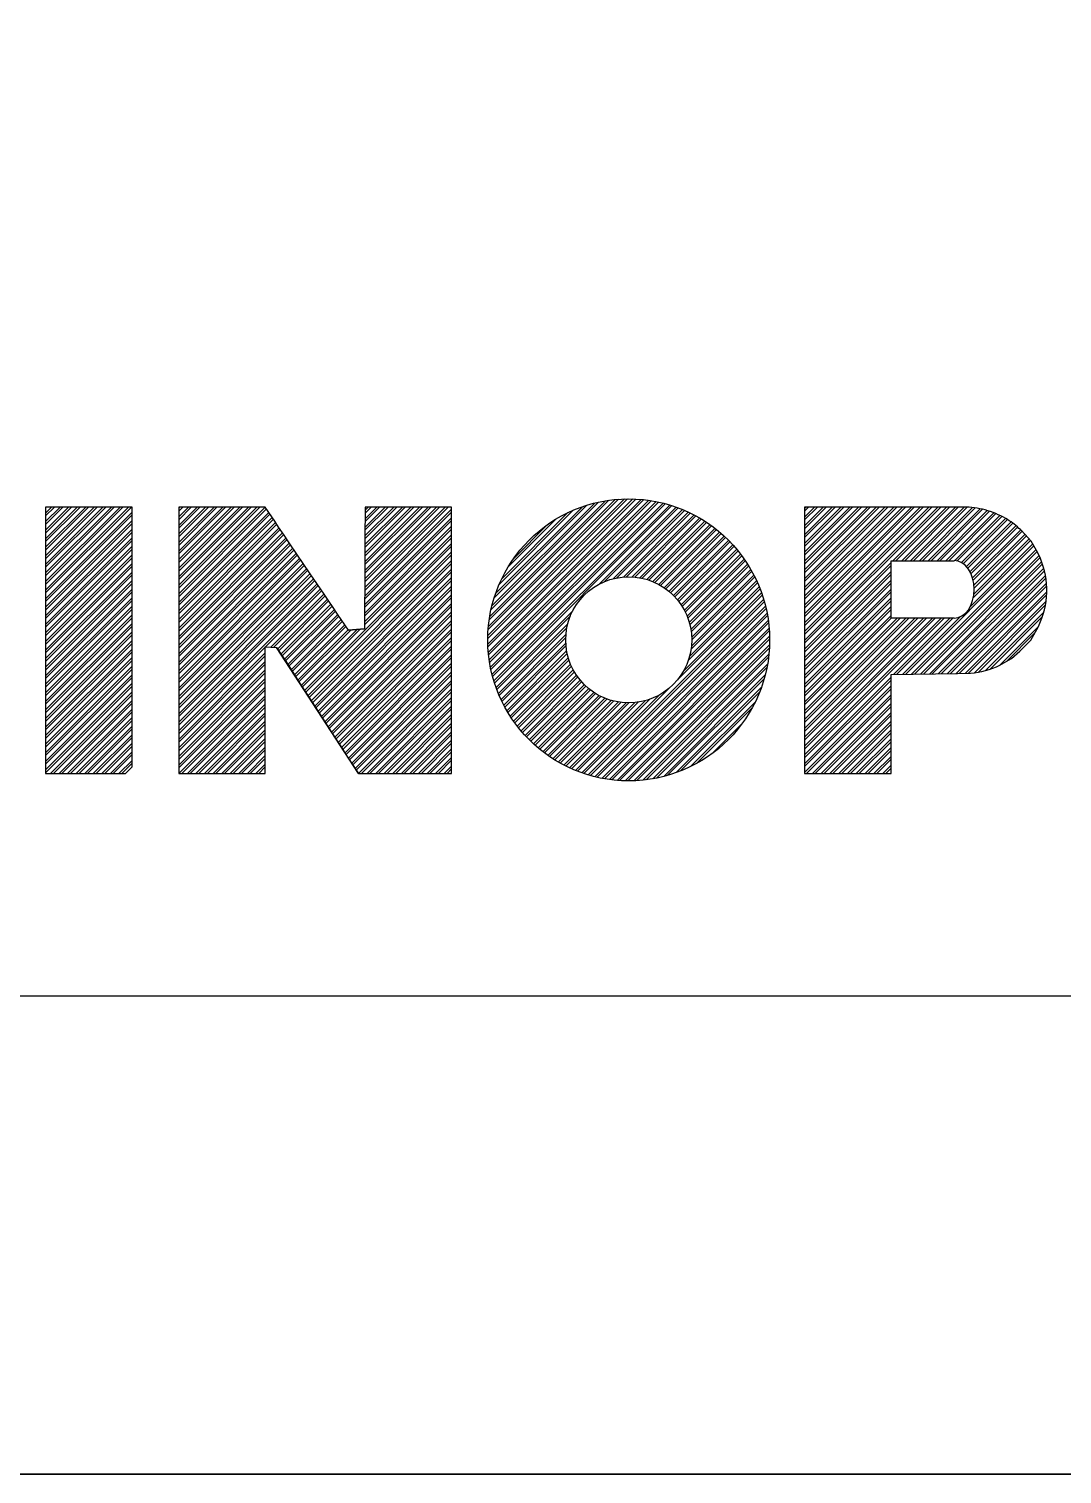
# Model space of a CAD drawing. Extents: x 0 to 594, y 0 to 420.
# Drawn here: x 463.73 to 479.94, y 0 to 22.66 of the extents above; entities that cross this region are included whole.
import ezdxf

# ---------------------------------------------------------------- set-up
doc = ezdxf.new("R2010")
doc.units = 0
doc.header["$MEASUREMENT"] = 0
doc.linetypes.add('BORDER_2012_SLN$0$8001.Solid', pattern=[0])
doc.layers.add('BORDER_2012_SLN$0$Level_1', color=7, linetype='BORDER_2012_SLN$0$8001.Solid', lineweight=25)
doc.layers.add('BORDER_2012_SLN$0$Level_18', color=7, linetype='BORDER_2012_SLN$0$8001.Solid', lineweight=25)
doc.layers.add('GT_1', color=7, linetype='Continuous')

# ---------------------------------------------------------------- blocks, each defined once
blk = doc.blocks.new('BORDER_2012_SLN')
at = {"lineweight": -3}
for p, q in [((470.931, 13.103), (473.121, 15.293)), ((470.932, 13.015), (473.209, 15.292)), ((470.932, 13.149), (473.075, 15.292)), ((470.934, 12.972), (473.252, 15.29)), ((470.937, 13.243), (472.981, 15.287)), ((470.94, 12.888), (473.336, 15.285)), ((470.941, 13.292), (472.932, 15.283)), ((470.944, 12.847), (473.377, 15.281)), ((470.953, 13.394), (472.83, 15.271)), ((470.954, 12.768), (473.456, 15.271)), ((470.96, 12.729), (473.495, 15.265)), ((470.961, 13.447), (472.777, 15.263)), ((470.973, 12.653), (473.571, 15.251)), ((470.981, 12.616), (473.608, 15.243)), ((470.983, 13.558), (472.666, 15.241)), ((470.996, 13.616), (472.608, 15.228)), ((470.998, 12.543), (473.681, 15.226)), ((471.007, 12.508), (473.716, 15.217)), ((471.027, 12.438), (473.786, 15.197)), ((471.031, 13.741), (472.484, 15.193)), ((471.038, 12.404), (473.82, 15.187)), ((463.993, 13.818), (465.34, 15.165)), ((463.993, 13.952), (465.205, 15.165)), ((463.993, 14.086), (465.071, 15.165)), ((463.993, 14.221), (464.937, 15.165)), ((463.993, 14.355), (464.803, 15.165)), ((463.993, 14.489), (464.668, 15.165)), ((463.993, 14.623), (464.534, 15.165)), ((463.993, 14.758), (464.4, 15.165)), ((463.993, 14.892), (464.266, 15.165)), ((463.993, 15.026), (464.131, 15.165)), ((463.993, 15.16), (463.997, 15.165)), ((463.993, 13.863), (465.295, 15.165)), ((463.993, 13.997), (465.161, 15.165)), ((463.993, 14.131), (465.026, 15.165)), ((463.993, 14.265), (464.892, 15.165)), ((463.993, 14.4), (464.758, 15.165)), ((463.993, 14.534), (464.624, 15.165)), ((463.993, 14.668), (464.489, 15.165)), ((463.993, 14.802), (464.355, 15.165)), ((463.993, 14.937), (464.221, 15.165)), ((463.993, 15.071), (464.087, 15.165)), ((463.993, 13.728), (465.35, 15.086)), ((463.993, 13.683), (465.35, 15.041)), ((466.082, 13.893), (467.354, 15.165)), ((466.082, 14.027), (467.219, 15.165)), ((466.082, 14.161), (467.085, 15.165)), ((466.082, 14.296), (466.951, 15.165)), ((466.082, 14.43), (466.817, 15.165)), ((466.082, 14.564), (466.682, 15.165)), ((466.082, 14.698), (466.548, 15.165)), ((466.082, 14.833), (466.414, 15.165)), ((466.082, 14.967), (466.28, 15.165)), ((466.082, 15.101), (466.145, 15.165)), ((466.082, 13.938), (467.309, 15.165)), ((466.082, 14.072), (467.175, 15.165)), ((466.082, 14.206), (467.04, 15.165)), ((466.082, 14.34), (466.906, 15.165)), ((466.082, 14.475), (466.772, 15.165)), ((466.082, 14.609), (466.638, 15.165)), ((466.082, 14.743), (466.503, 15.165)), ((466.082, 14.877), (466.369, 15.165)), ((466.082, 15.012), (466.235, 15.165)), ((466.082, 15.146), (466.1, 15.165)), ((466.082, 13.803), (467.441, 15.163)), ((466.082, 13.759), (467.459, 15.136)), ((466.082, 13.669), (467.495, 15.082)), ((466.082, 13.624), (467.513, 15.056)), ((466.082, 13.535), (467.549, 15.002)), ((466.082, 13.49), (467.567, 14.976)), ((468.999, 13.722), (470.363, 15.086)), ((468.999, 13.633), (470.364, 14.997)), ((469, 13.857), (470.307, 15.165)), ((469, 13.902), (470.263, 15.165)), ((469, 13.767), (470.364, 15.132)), ((469.001, 13.992), (470.173, 15.165)), ((469.001, 14.127), (470.039, 15.165)), ((469.001, 14.037), (470.128, 15.165)), ((469.001, 14.172), (469.994, 15.165)), ((469.002, 14.262), (469.905, 15.165)), ((469.002, 14.397), (469.77, 15.165)), ((469.002, 14.307), (469.86, 15.165)), ((469.003, 14.532), (469.636, 15.165)), ((469.003, 14.442), (469.726, 15.165)), ((469.003, 14.577), (469.591, 15.165)), ((469.004, 14.667), (469.502, 15.165)), ((469.004, 14.802), (469.368, 15.165)), ((469.004, 14.712), (469.457, 15.165)), ((469.005, 14.937), (469.233, 15.165)), ((469.005, 14.847), (469.323, 15.165)), ((469.005, 14.982), (469.188, 15.165)), ((469.006, 15.071), (469.099, 15.165)), ((469.006, 15.116), (469.054, 15.165)), ((471.053, 13.807), (472.417, 15.171)), ((471.11, 13.953), (472.271, 15.114)), ((471.147, 14.035), (472.189, 15.077)), ((471.252, 14.23), (471.994, 14.972)), ((472.679, 13.956), (473.887, 15.164)), ((472.764, 13.996), (473.919, 15.152)), ((472.898, 14.041), (473.984, 15.127)), ((472.955, 14.054), (474.015, 15.113)), ((473.059, 14.068), (474.077, 15.086)), ((473.107, 14.071), (474.107, 15.071)), ((473.195, 14.07), (474.167, 15.041)), ((473.237, 14.067), (474.196, 15.026)), ((473.316, 14.056), (474.253, 14.993)), ((473.353, 14.048), (474.281, 14.977)), ((475.9, 13.028), (478.037, 15.165)), ((475.9, 13.166), (477.898, 15.165)), ((475.9, 13.304), (477.76, 15.165)), ((475.9, 13.442), (477.622, 15.165)), ((475.9, 13.58), (477.484, 15.165)), ((475.9, 13.074), (477.991, 15.165)), ((475.9, 13.212), (477.852, 15.165)), ((475.9, 13.35), (477.714, 15.165)), ((475.9, 13.488), (477.576, 15.165)), ((475.9, 13.626), (477.438, 15.165)), ((475.9, 13.718), (477.346, 15.165)), ((475.9, 13.857), (477.208, 15.165)), ((475.9, 13.995), (477.07, 15.165)), ((475.9, 14.133), (476.932, 15.165)), ((475.9, 14.271), (476.793, 15.165)), ((475.9, 14.409), (476.655, 15.165)), ((475.9, 14.547), (476.517, 15.165)), ((475.9, 14.685), (476.379, 15.165)), ((475.9, 13.765), (477.3, 15.165)), ((475.9, 13.903), (477.162, 15.165)), ((475.9, 14.041), (477.024, 15.165)), ((475.9, 14.179), (476.886, 15.165)), ((475.9, 14.317), (476.747, 15.165)), ((475.9, 14.455), (476.609, 15.165)), ((475.9, 14.593), (476.471, 15.165)), ((475.9, 14.824), (476.241, 15.165)), ((475.9, 14.962), (476.103, 15.165)), ((475.9, 15.1), (475.965, 15.165)), ((475.9, 14.731), (476.333, 15.165)), ((475.9, 14.87), (476.195, 15.165)), ((475.9, 15.008), (476.057, 15.165)), ((475.9, 15.146), (475.919, 15.165)), ((475.9, 15.163), (475.902, 15.165)), ((477.288, 14.324), (478.129, 15.165)), ((477.334, 14.324), (478.175, 15.165)), ((477.427, 14.324), (478.267, 15.165)), ((477.473, 14.324), (478.313, 15.165)), ((477.565, 14.324), (478.405, 15.165)), ((477.611, 14.324), (478.45, 15.164)), ((477.703, 14.324), (478.536, 15.157)), ((477.749, 14.324), (478.576, 15.152)), ((477.841, 14.324), (478.655, 15.139)), ((477.887, 14.324), (478.693, 15.13)), ((477.979, 14.324), (478.766, 15.111)), ((478.025, 14.324), (478.801, 15.1)), ((478.117, 14.324), (478.869, 15.076)), ((478.163, 14.324), (478.901, 15.063)), ((478.255, 14.324), (478.965, 15.034)), ((478.296, 14.319), (478.995, 15.019)), ((478.362, 14.293), (479.055, 14.986)), ((478.39, 14.275), (479.084, 14.969)), ((463.993, 13.594), (465.35, 14.952)), ((463.993, 13.549), (465.35, 14.907)), ((463.993, 13.46), (465.35, 14.818)), ((463.993, 13.415), (465.35, 14.773)), ((466.082, 13.4), (467.603, 14.922)), ((466.082, 13.356), (467.62, 14.895)), ((466.082, 13.266), (467.656, 14.841)), ((466.082, 13.221), (467.674, 14.814)), ((466.082, 13.132), (467.711, 14.761)), ((466.082, 13.087), (467.73, 14.735)), ((468.998, 13.498), (470.364, 14.863)), ((468.998, 13.453), (470.364, 14.819)), ((468.999, 13.588), (470.364, 14.953)), ((471.338, 14.36), (471.864, 14.886)), ((473.424, 14.03), (474.337, 14.942)), ((473.458, 14.019), (474.364, 14.925)), ((473.523, 13.995), (474.417, 14.888)), ((473.554, 13.981), (474.443, 14.87)), ((473.614, 13.951), (474.494, 14.831)), ((473.643, 13.935), (474.519, 14.812)), ((473.697, 13.9), (474.568, 14.771)), ((473.724, 13.882), (474.592, 14.751)), ((478.439, 14.232), (479.14, 14.933)), ((478.46, 14.207), (479.167, 14.914)), ((478.496, 14.151), (479.218, 14.873)), ((478.511, 14.12), (479.242, 14.851)), ((478.536, 14.053), (479.293, 14.81)), ((478.546, 14.017), (479.315, 14.786)), ((478.559, 13.938), (479.36, 14.739)), ((463.993, 13.325), (465.35, 14.683)), ((463.993, 13.281), (465.35, 14.639)), ((463.993, 13.191), (465.35, 14.549)), ((466.082, 12.998), (467.766, 14.682)), ((466.082, 12.953), (467.784, 14.655)), ((466.082, 12.863), (467.82, 14.602)), ((466.082, 12.819), (467.838, 14.575)), ((466.082, 12.729), (467.874, 14.522)), ((468.056, 12.287), (470.364, 14.595)), ((468.074, 12.26), (470.364, 14.55)), ((468.997, 13.318), (470.364, 14.684)), ((468.998, 13.363), (470.364, 14.729)), ((473.774, 13.843), (474.64, 14.708)), ((473.798, 13.822), (474.663, 14.687)), ((473.844, 13.779), (474.708, 14.643)), ((473.866, 13.756), (474.73, 14.62)), ((473.908, 13.708), (474.774, 14.574)), ((473.927, 13.683), (474.795, 14.55)), ((477.484, 12.54), (479.5, 14.556)), ((478.498, 13.6), (479.483, 14.586)), ((478.549, 13.744), (479.448, 14.642)), ((478.558, 13.799), (479.426, 14.666)), ((478.562, 13.895), (479.382, 14.714)), ((463.993, 13.146), (465.35, 14.504)), ((463.993, 13.057), (465.35, 14.415)), ((463.993, 13.012), (465.35, 14.37)), ((463.993, 12.923), (465.35, 14.28)), ((466.082, 12.684), (467.892, 14.495)), ((466.082, 12.595), (467.928, 14.441)), ((466.082, 12.55), (467.946, 14.415)), ((466.082, 12.461), (467.982, 14.361)), ((466.082, 12.416), (468, 14.335)), ((466.082, 12.326), (468.036, 14.281)), ((468.109, 12.206), (470.364, 14.461)), ((468.127, 12.179), (470.364, 14.416)), ((468.162, 12.125), (470.364, 14.326)), ((468.18, 12.097), (470.364, 14.282)), ((473.965, 13.631), (474.836, 14.502)), ((473.982, 13.603), (474.857, 14.478)), ((474.015, 13.547), (474.896, 14.428)), ((474.03, 13.517), (474.915, 14.402)), ((474.058, 13.455), (474.953, 14.35)), ((474.07, 13.423), (474.971, 14.324)), ((475.9, 12.936), (477.258, 14.294)), ((477.578, 12.542), (479.534, 14.498)), ((477.625, 12.543), (479.55, 14.468)), ((477.718, 12.544), (479.58, 14.406)), ((477.765, 12.545), (479.595, 14.375)), ((477.859, 12.546), (479.621, 14.309)), ((463.993, 12.878), (465.35, 14.236)), ((463.993, 12.788), (465.35, 14.146)), ((463.993, 12.744), (465.35, 14.101)), ((466.082, 12.282), (468.054, 14.254)), ((466.082, 12.192), (468.091, 14.201)), ((466.082, 12.147), (468.109, 14.174)), ((466.082, 12.058), (468.145, 14.121)), ((466.082, 12.013), (468.163, 14.094)), ((468.215, 12.043), (470.364, 14.192)), ((468.233, 12.016), (470.364, 14.147)), ((468.268, 11.962), (470.364, 14.058)), ((474.092, 13.355), (475.007, 14.27)), ((474.102, 13.32), (475.024, 14.242)), ((474.117, 13.246), (475.057, 14.186)), ((474.123, 13.207), (475.073, 14.158)), ((474.13, 13.124), (475.105, 14.099)), ((474.131, 13.081), (475.12, 14.07)), ((475.9, 12.89), (477.258, 14.248)), ((475.9, 12.798), (477.258, 14.155)), ((475.9, 12.752), (477.258, 14.109)), ((477.905, 12.547), (479.633, 14.275)), ((477.999, 12.549), (479.654, 14.204)), ((478.046, 12.549), (479.664, 14.167)), ((478.139, 12.551), (479.68, 14.091)), ((478.186, 12.552), (479.686, 14.052)), ((463.993, 12.654), (465.35, 14.012)), ((463.993, 12.609), (465.35, 13.967)), ((463.993, 12.52), (465.35, 13.878)), ((463.993, 12.475), (465.35, 13.833)), ((466.082, 11.924), (468.199, 14.041)), ((466.082, 11.879), (468.217, 14.014)), ((466.082, 11.789), (468.253, 13.961)), ((466.082, 11.745), (468.271, 13.934)), ((466.082, 11.655), (468.307, 13.881)), ((467.443, 12.971), (468.325, 13.854)), ((468.286, 11.935), (470.364, 14.013)), ((468.321, 11.88), (470.364, 13.924)), ((468.339, 11.853), (470.364, 13.879)), ((474.076, 12.757), (475.202, 13.884)), ((474.096, 12.822), (475.19, 13.916)), ((474.12, 12.935), (475.163, 13.978)), ((474.126, 12.986), (475.149, 14.009)), ((475.9, 12.66), (477.258, 14.017)), ((475.9, 12.613), (477.258, 13.971)), ((475.9, 12.521), (477.258, 13.879)), ((475.9, 12.475), (477.258, 13.833)), ((478.28, 12.553), (479.696, 13.969)), ((478.327, 12.554), (479.699, 13.926)), ((478.421, 12.556), (479.701, 13.836)), ((463.993, 12.386), (465.35, 13.743)), ((463.993, 12.341), (465.35, 13.699)), ((463.993, 12.251), (465.35, 13.609)), ((467.529, 12.968), (468.361, 13.8)), ((467.572, 12.967), (468.379, 13.774)), ((467.633, 12.938), (468.415, 13.72)), ((467.651, 12.911), (468.433, 13.694)), ((467.686, 12.857), (468.469, 13.64)), ((467.705, 12.831), (468.487, 13.613)), ((468.374, 11.799), (470.364, 13.789)), ((468.391, 11.772), (470.364, 13.745)), ((468.427, 11.718), (470.364, 13.655)), ((468.444, 11.691), (470.364, 13.61)), ((472.507, 10.965), (475.259, 13.717)), ((472.542, 10.955), (475.27, 13.682)), ((472.613, 10.936), (475.288, 13.612)), ((473.898, 12.445), (475.238, 13.785)), ((474.001, 12.593), (475.226, 13.818)), ((475.9, 12.383), (477.258, 13.741)), ((475.9, 12.337), (477.258, 13.695)), ((475.9, 12.245), (477.258, 13.603)), ((478.468, 12.557), (479.699, 13.788)), ((478.568, 12.565), (479.69, 13.687)), ((478.622, 12.573), (479.681, 13.632)), ((463.993, 12.207), (465.35, 13.564)), ((463.993, 12.117), (465.35, 13.475)), ((463.993, 12.072), (465.35, 13.43)), ((467.742, 12.778), (468.524, 13.56)), ((467.76, 12.751), (468.542, 13.533)), ((467.794, 12.696), (468.578, 13.48)), ((467.812, 12.669), (468.596, 13.453)), ((467.846, 12.614), (468.632, 13.4)), ((467.863, 12.587), (468.65, 13.373)), ((468.48, 11.636), (470.364, 13.521)), ((468.497, 11.609), (470.364, 13.476)), ((468.532, 11.555), (470.364, 13.386)), ((471.06, 12.337), (472.268, 13.545)), ((471.072, 12.305), (472.228, 13.46)), ((472.649, 10.927), (475.297, 13.575)), ((472.723, 10.912), (475.312, 13.502)), ((472.76, 10.905), (475.319, 13.464)), ((472.838, 10.893), (475.332, 13.386)), ((475.9, 12.199), (477.258, 13.557)), ((475.9, 12.107), (477.258, 13.465)), ((475.9, 11.232), (478.09, 13.423)), ((475.9, 11.37), (477.952, 13.423)), ((475.9, 11.508), (477.814, 13.423)), ((475.9, 11.647), (477.676, 13.423)), ((475.9, 11.278), (478.044, 13.423)), ((475.9, 11.416), (477.906, 13.423)), ((475.9, 11.554), (477.768, 13.423)), ((475.9, 11.693), (477.63, 13.423)), ((475.9, 11.785), (477.538, 13.423)), ((475.9, 11.923), (477.4, 13.423)), ((475.9, 12.061), (477.261, 13.423)), ((475.9, 11.831), (477.492, 13.423)), ((475.9, 11.969), (477.354, 13.423)), ((477.297, 12.537), (478.182, 13.423)), ((477.344, 12.538), (478.228, 13.423)), ((477.437, 12.54), (478.341, 13.443)), ((478.741, 12.6), (479.655, 13.514)), ((478.807, 12.62), (479.635, 13.448)), ((463.993, 11.983), (465.35, 13.341)), ((463.993, 11.938), (465.35, 13.296)), ((463.993, 11.849), (465.35, 13.206)), ((463.993, 11.804), (465.35, 13.162)), ((467.898, 12.532), (468.686, 13.32)), ((467.915, 12.504), (468.704, 13.293)), ((467.951, 12.45), (468.74, 13.239)), ((467.968, 12.423), (468.782, 13.236)), ((468.004, 12.369), (468.88, 13.246)), ((468.021, 12.342), (468.93, 13.25)), ((468.55, 11.528), (470.363, 13.341)), ((468.585, 11.474), (470.362, 13.251)), ((468.603, 11.446), (470.363, 13.207)), ((471.098, 12.24), (472.184, 13.326)), ((471.111, 12.209), (472.171, 13.269)), ((471.139, 12.147), (472.156, 13.165)), ((472.877, 10.887), (475.337, 13.347)), ((472.959, 10.879), (475.345, 13.266)), ((473, 10.876), (475.348, 13.224)), ((478.962, 12.683), (479.573, 13.294)), ((479.069, 12.744), (479.516, 13.191)), ((463.993, 11.714), (465.35, 13.072)), ((463.993, 11.67), (465.35, 13.027)), ((463.993, 11.58), (465.35, 12.938)), ((466.082, 11.61), (467.439, 12.968)), ((468.638, 11.392), (470.364, 13.118)), ((468.656, 11.365), (470.364, 13.073)), ((468.691, 11.311), (470.364, 12.984)), ((468.709, 11.284), (470.364, 12.939)), ((471.153, 12.117), (472.154, 13.117)), ((471.183, 12.057), (472.154, 13.029)), ((471.199, 12.028), (472.158, 12.987)), ((473.086, 10.872), (475.352, 13.138)), ((473.13, 10.872), (475.353, 13.094)), ((473.221, 10.873), (475.351, 13.003)), ((473.268, 10.875), (475.349, 12.956)), ((463.993, 11.535), (465.35, 12.893)), ((463.993, 11.446), (465.35, 12.804)), ((463.993, 11.401), (465.35, 12.759)), ((466.082, 11.521), (467.439, 12.879)), ((466.082, 11.476), (467.439, 12.834)), ((466.082, 11.387), (467.439, 12.744)), ((466.082, 11.342), (467.439, 12.7)), ((468.744, 11.229), (470.364, 12.849)), ((468.762, 11.202), (470.364, 12.805)), ((468.797, 11.148), (470.364, 12.715)), ((471.231, 11.971), (472.168, 12.908)), ((471.247, 11.943), (472.176, 12.871)), ((471.282, 11.888), (472.194, 12.8)), ((471.299, 11.86), (472.205, 12.766)), ((471.336, 11.807), (472.229, 12.701)), ((473.365, 10.883), (475.341, 12.859)), ((473.416, 10.889), (475.336, 12.809)), ((473.521, 10.904), (475.32, 12.703)), ((463.993, 11.312), (465.35, 12.669)), ((463.993, 11.267), (465.35, 12.625)), ((463.993, 11.177), (465.35, 12.535)), ((463.993, 11.133), (465.35, 12.49)), ((466.082, 11.252), (467.439, 12.61)), ((466.082, 11.208), (467.439, 12.565)), ((466.082, 11.118), (467.439, 12.476)), ((468.815, 11.121), (470.364, 12.67)), ((468.85, 11.067), (470.364, 12.581)), ((468.867, 11.04), (470.364, 12.536)), ((471.354, 11.781), (472.243, 12.67)), ((471.393, 11.73), (472.273, 12.61)), ((471.413, 11.705), (472.289, 12.582)), ((471.453, 11.656), (472.324, 12.527)), ((471.474, 11.632), (472.342, 12.501)), ((473.576, 10.915), (475.31, 12.648)), ((473.692, 10.941), (475.283, 12.532)), ((473.753, 10.958), (475.266, 12.471)), ((475.9, 11.14), (477.258, 12.498)), ((463.993, 11.043), (465.35, 12.401)), ((463.993, 10.998), (465.35, 12.356)), ((464.071, 10.987), (465.35, 12.267)), ((466.082, 11.073), (467.439, 12.431)), ((466.085, 10.987), (467.439, 12.342)), ((466.129, 10.987), (467.439, 12.297)), ((468.904, 10.987), (470.364, 12.447)), ((468.949, 10.987), (470.364, 12.402)), ((469.038, 10.987), (470.364, 12.312)), ((469.083, 10.987), (470.364, 12.268)), ((471.516, 11.585), (472.381, 12.45)), ((471.537, 11.561), (472.402, 12.426)), ((471.582, 11.516), (472.446, 12.38)), ((471.604, 11.494), (472.468, 12.358)), ((471.65, 11.451), (472.516, 12.317)), ((471.674, 11.429), (472.541, 12.297)), ((471.722, 11.388), (472.593, 12.259)), ((471.746, 11.368), (472.621, 12.242)), ((472.439, 10.986), (473.779, 12.326)), ((473.885, 11), (475.224, 12.339)), ((473.957, 11.028), (475.197, 12.267)), ((475.9, 11.094), (477.258, 12.452)), ((475.9, 11.002), (477.258, 12.36)), ((475.931, 10.987), (477.258, 12.314)), ((464.116, 10.987), (465.35, 12.222)), ((464.205, 10.987), (465.35, 12.132)), ((464.25, 10.987), (465.35, 12.088)), ((466.219, 10.987), (467.439, 12.207)), ((466.264, 10.987), (467.439, 12.163)), ((466.353, 10.987), (467.439, 12.073)), ((466.398, 10.987), (467.439, 12.028)), ((469.173, 10.987), (470.364, 12.178)), ((469.217, 10.987), (470.364, 12.133)), ((469.307, 10.987), (470.364, 12.044)), ((471.796, 11.328), (472.678, 12.209)), ((471.822, 11.309), (472.707, 12.194)), ((471.874, 11.271), (472.769, 12.166)), ((471.9, 11.253), (472.801, 12.154)), ((471.954, 11.218), (472.869, 12.132)), ((471.982, 11.2), (472.904, 12.123)), ((472.038, 11.167), (472.978, 12.107)), ((472.067, 11.151), (473.017, 12.101)), ((472.125, 11.119), (473.1, 12.094)), ((472.154, 11.104), (473.144, 12.093)), ((472.215, 11.075), (473.238, 12.098)), ((472.246, 11.061), (473.289, 12.104)), ((472.309, 11.035), (473.402, 12.128)), ((472.341, 11.022), (473.467, 12.149)), ((472.406, 10.998), (473.631, 12.223)), ((474.118, 11.099), (475.125, 12.106)), ((474.212, 11.148), (475.076, 12.012)), ((476.023, 10.987), (477.258, 12.222)), ((476.069, 10.987), (477.258, 12.176)), ((476.161, 10.987), (477.258, 12.084)), ((476.207, 10.987), (477.258, 12.037)), ((464.339, 10.987), (465.35, 11.998)), ((464.384, 10.987), (465.35, 11.953)), ((464.474, 10.987), (465.35, 11.864)), ((464.518, 10.987), (465.35, 11.819)), ((466.487, 10.987), (467.439, 11.939)), ((466.532, 10.987), (467.439, 11.894)), ((466.622, 10.987), (467.439, 11.805)), ((469.352, 10.987), (470.364, 11.999)), ((469.441, 10.987), (470.364, 11.91)), ((469.486, 10.987), (470.364, 11.865)), ((476.299, 10.987), (477.258, 11.945)), ((476.345, 10.987), (477.258, 11.899)), ((476.437, 10.987), (477.258, 11.807)), ((464.608, 10.987), (465.35, 11.73)), ((464.653, 10.987), (465.35, 11.685)), ((464.742, 10.987), (465.35, 11.595)), ((466.666, 10.987), (467.439, 11.76)), ((466.756, 10.987), (467.439, 11.67)), ((466.801, 10.987), (467.439, 11.626)), ((469.575, 10.987), (470.364, 11.775)), ((469.62, 10.987), (470.364, 11.731)), ((469.71, 10.987), (470.364, 11.641)), ((469.754, 10.987), (470.364, 11.596)), ((474.464, 11.311), (474.913, 11.76)), ((476.483, 10.987), (477.258, 11.761)), ((476.575, 10.987), (477.258, 11.669)), ((476.621, 10.987), (477.258, 11.623)), ((464.787, 10.987), (465.35, 11.551)), ((464.876, 10.987), (465.35, 11.461)), ((464.921, 10.987), (465.35, 11.416)), ((466.89, 10.987), (467.439, 11.536)), ((466.935, 10.987), (467.439, 11.491)), ((467.025, 10.987), (467.439, 11.402)), ((467.069, 10.987), (467.439, 11.357)), ((469.844, 10.987), (470.364, 11.507)), ((469.889, 10.987), (470.364, 11.462)), ((469.978, 10.987), (470.364, 11.373)), ((476.713, 10.987), (477.258, 11.531)), ((476.759, 10.987), (477.258, 11.485)), ((476.851, 10.987), (477.258, 11.393)), ((476.898, 10.987), (477.258, 11.347)), ((465.011, 10.987), (465.35, 11.327)), ((465.055, 10.987), (465.35, 11.282)), ((465.145, 10.987), (465.35, 11.192)), ((465.19, 10.987), (465.35, 11.148)), ((467.159, 10.987), (467.439, 11.268)), ((467.204, 10.987), (467.439, 11.223)), ((467.293, 10.987), (467.439, 11.133)), ((470.023, 10.987), (470.364, 11.328)), ((470.113, 10.987), (470.364, 11.238)), ((470.157, 10.987), (470.364, 11.194)), ((476.99, 10.987), (477.258, 11.255)), ((477.036, 10.987), (477.258, 11.209)), ((477.128, 10.987), (477.258, 11.117)), ((467.338, 10.987), (467.439, 11.089)), ((467.427, 10.987), (467.439, 10.999)), ((470.247, 10.987), (470.364, 11.104)), ((470.292, 10.987), (470.364, 11.059)), ((477.174, 10.987), (477.258, 11.071))]:
    blk.add_line(p, q, dxfattribs=at)
at = {"linetype": 'BORDER_2012_SLN$0$8001.Solid', "lineweight": 25}
for p, q in [((477.258, 13.423), (477.258, 14.324)), ((468.744, 13.233), (468.997, 13.256)), ((468.902, 10.987), (467.616, 12.965))]:
    blk.add_line(p, q, dxfattribs=at)
at = {"linetype": 'BORDER_2012_SLN$0$8001.Solid', "lineweight": 25, "flags": 128}
for points in [[(463.993, 10.987), (465.246, 10.987), (465.35, 11.091), (465.35, 15.165), (463.993, 15.165)], [(466.082, 10.987), (467.439, 10.987), (467.439, 12.971), (467.616, 12.965), (467.688, 12.854), (467.753, 12.762), (467.907, 12.518), (467.956, 12.442), (468.118, 12.192), (468.166, 12.119), (468.223, 12.031), (468.29, 11.928), (468.433, 11.707), (468.497, 11.609), (468.639, 11.391), (468.693, 11.3), (468.842, 11.079), (468.902, 10.987), (470.364, 10.987), (470.364, 13.18), (470.362, 13.255), (470.364, 13.389), (470.364, 14.956), (470.363, 15.047), (470.364, 15.165), (469.006, 15.165), (469.004, 14.654), (469.003, 14.541), (469.003, 14.43), (469.002, 14.222), (469.001, 14.122), (469.001, 14.016), (469, 13.917), (469, 13.807), (468.999, 13.704), (468.999, 13.608), (468.998, 13.493), (468.998, 13.379), (468.997, 13.256), (468.744, 13.233), (468.574, 13.485), (468.494, 13.605), (468.438, 13.687), (468.363, 13.798), (468.25, 13.964), (468.157, 14.103), (468.026, 14.297), (467.948, 14.412), (467.807, 14.621), (467.736, 14.726), (467.648, 14.851), (467.589, 14.944), (467.439, 15.165), (466.082, 15.165)]]:
    blk.add_lwpolyline(points, close=True, dxfattribs=at)
blk.add_lwpolyline([(475.9, 15.165), (475.9, 10.987), (477.258, 10.987), (477.258, 12.537), (478.302, 12.554), (478.505, 12.558, 0.091861), (478.964, 12.684), (479.147, 12.789), (479.28, 12.905), (479.453, 13.078), (479.572, 13.292), (479.625, 13.42, 0.2131), (479.541, 14.486), (479.457, 14.631), (479.363, 14.736), (479.291, 14.812), (479.264, 14.83, 0.066763), (479.058, 14.984, 0.067896), (478.732, 15.12, 0.065021), (478.397, 15.165)], format="xyb", close=True, dxfattribs=at)
at = {"lineweight": -3, "flags": 128}
blk.add_lwpolyline([(478.247, 13.423), (478.247, 13.423), (477.258, 13.423), (477.258, 14.324), (478.247, 14.324)], dxfattribs=at)
at = {"linetype": 'BORDER_2012_SLN$0$8001.Solid', "lineweight": 25}
for radius in [2.211, 0.989]:
    blk.add_circle((473.142, 13.082), radius, dxfattribs=at)
blk.add_ellipse((478.247, 13.874), major_axis=(0, 0.451), ratio=0.699878, start_param=3.141593, end_param=6.283185, dxfattribs=at)
at = {"layer": 'BORDER_2012_SLN$0$Level_1', "color": 7, "lineweight": -3}
blk.add_line((25.4, 7.5), (588.6, 7.5), dxfattribs=at)
at = {"layer": 'BORDER_2012_SLN$0$Level_18', "color": 7, "lineweight": -3, "flags": 128}
blk.add_lwpolyline([(0, 0), (0, 420), (594, 420), (594, 0)], close=True, dxfattribs=at)

msp = doc.modelspace()

# ---------------------------------------------------------------- linework, layer by layer
at = {"layer": 'GT_1', "flags": 128}
msp.add_lwpolyline([(0, 0), (594, 0), (594, 420), (0, 420), (0, 0)], dxfattribs=at)

# ---------------------------------------------------------------- block references
at = {"linetype": 'Continuous'}
msp.add_blockref('BORDER_2012_SLN', (0, 0), dxfattribs=at)

doc.saveas('drawing.dxf')
